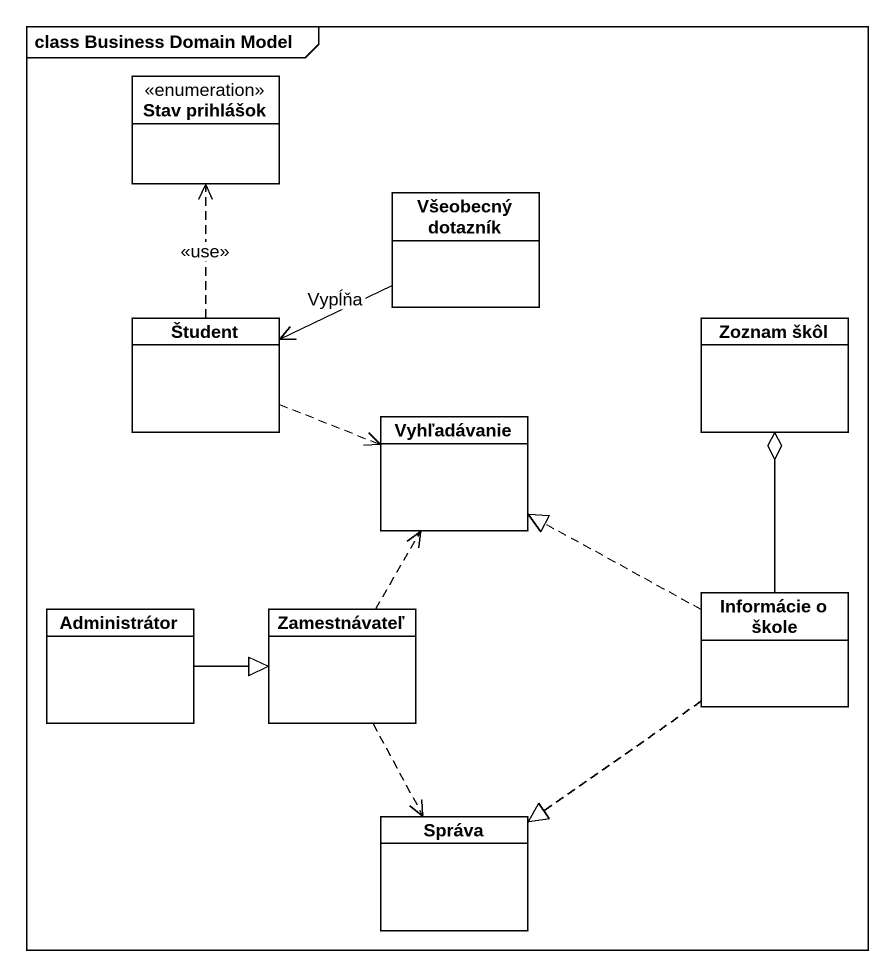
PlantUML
@startuml
mainframe class Business Domain Model
hide circle
hide empty members
enum "Stav prihlášok" as Stav_prihlášok
class "Všeobecný dotazník" as Všeobecný_dotazník
class Študent
class "Zoznam škôl" as Zoznam_škôl
class Vyhľadávanie
class Administrátor
class Zamestnávateľ
class "Informácie o škole" as Informácie_o_škole
class Správa
Študent .up.> Stav_prihlášok : <<use>>
Študent <-right- Všeobecný_dotazník : Vypĺňa
Študent .right.> Vyhľadávanie
Administrátor -right-|> Zamestnávateľ
Zamestnávateľ .up.> Vyhľadávanie
Zamestnávateľ ..> Správa
Informácie_o_škole -up-o Zoznam_škôl
Informácie_o_škole .left.|> Vyhľadávanie
Informácie_o_škole ..|> Správa
@enduml
